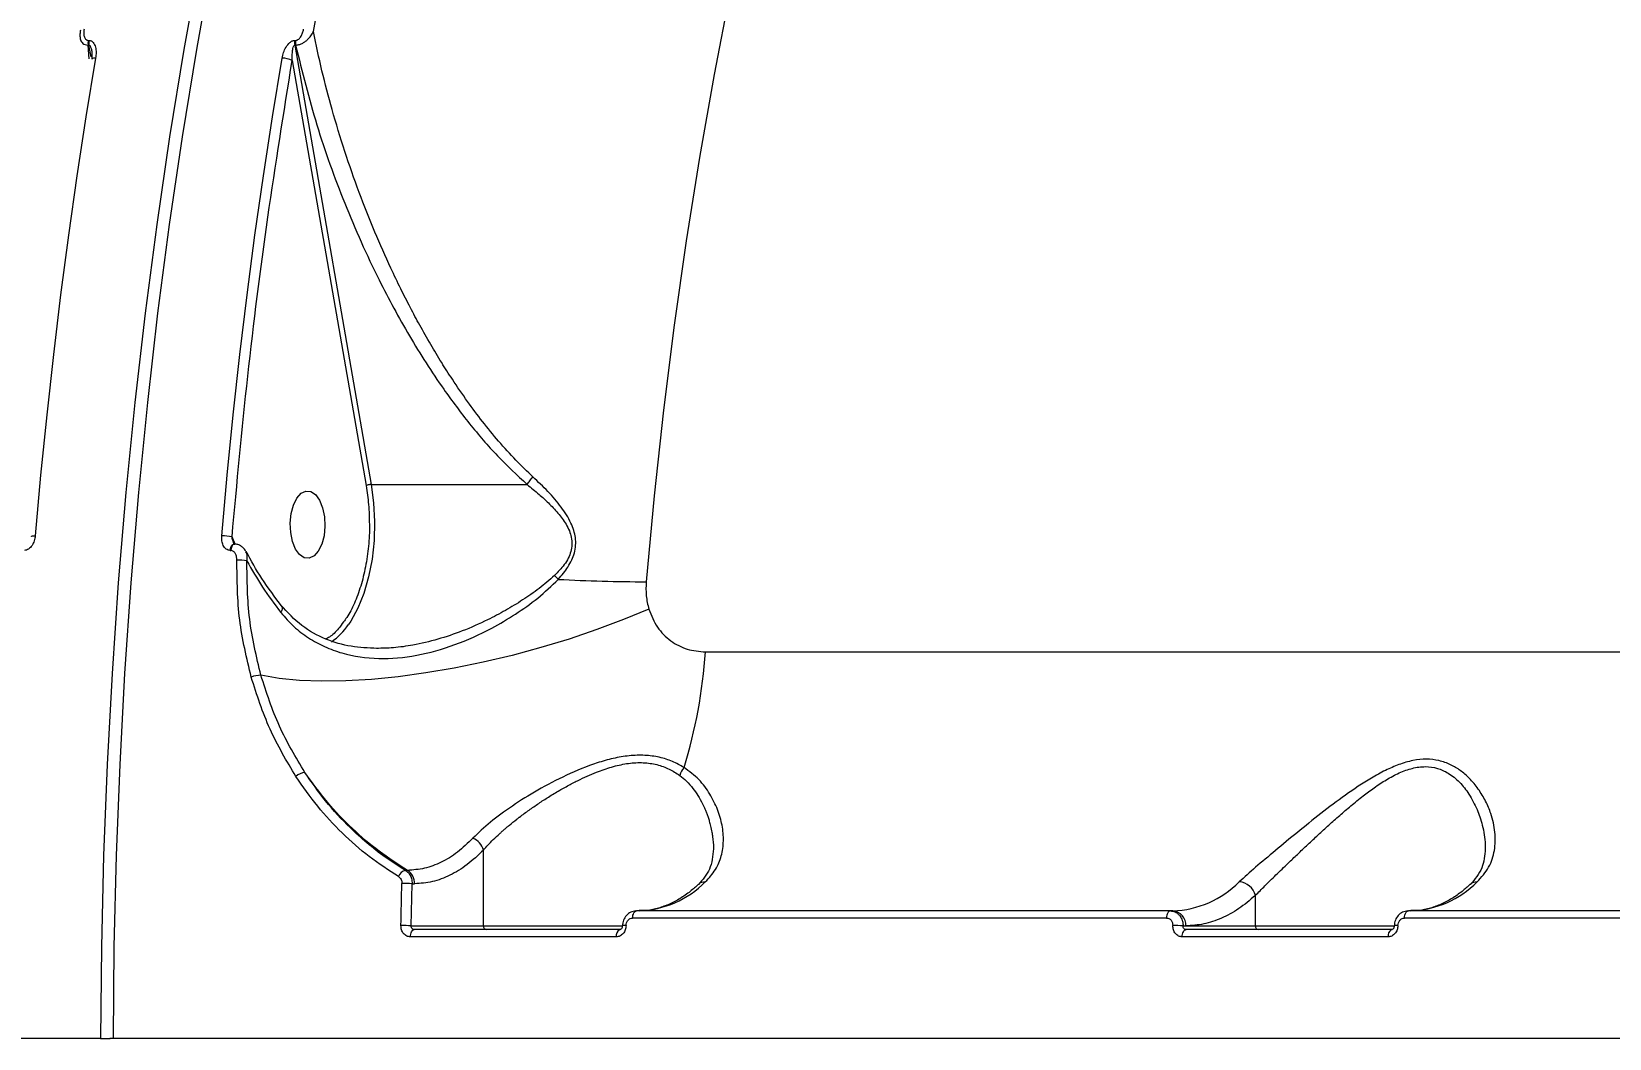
# Model space of a CAD drawing. Header units: millimetres. Extents: x -8045 to 6871, y -5915 to 5473.
# Drawn here: x -3447.7 to -3237.4, y -1385.2 to -1251 of the extents above; entities that cross this region are included whole.
import ezdxf

# ---------------------------------------------------------------- set-up
doc = ezdxf.new("R2010")
doc.units = ezdxf.units.MM
for name, color, linetype in [('DIKOM_ОБЪЕКТ', 7, 'Continuous'), ('DIKOM_РАЗМЕР_ЗОНА', 7, 'Continuous'), ('DIKOM_РАЗМЕР_ОБЪЕКТА', 7, 'Continuous')]:
    doc.layers.add(name, color=color, linetype=linetype)
doc.styles.add('style1', font='arial.ttf', dxfattribs={"width": 0.8})
doc.dimstyles.new('1-50', dxfattribs={"dimtxt": 300, "dimasz": 200, "dimexe": 100, "dimexo": 0, "dimgap": 100, "dimtad": 1, "dimtxsty": 'style1', "dimcen": 200, "dimclrd": 7, "dimclre": 7, "dimclrt": 7, "dimadec": 1, "dimazin": 2, "dimtfac": 1, "dimtmove": 0, "dimatfit": 2, "dimfxl": 0, "dimlwd": 25, "dimlwe": 18, "dimarcsym": 0})

# ---------------------------------------------------------------- blocks, each defined once
blk = doc.blocks.new('*D9')
at = {"layer": 'Defpoints', "color": 0, "linetype": 'Continuous', "transparency": 16777216}
for p in [(5663.54, -234.65), (-5019.6, -1388.73), (5663.54, -4701.47)]:
    blk.add_point(p, dxfattribs=at)
at = {"layer": 'DIKOM_РАЗМЕР_ОБЪЕКТА', "color": 7, "linetype": 'Continuous', "lineweight": 18, "transparency": 16777216}
for p, q in [((5663.54, -234.65), (5663.54, -4801.47)), ((-5019.6, -1388.73), (-5019.6, -4801.47))]:
    blk.add_line(p, q, dxfattribs=at)
at = {"layer": 'DIKOM_РАЗМЕР_ОБЪЕКТА', "color": 7, "linetype": 'Continuous', "lineweight": 25, "transparency": 16777216}
blk.add_line((-4819.6, -4701.47), (5463.54, -4701.47), dxfattribs=at)
at = {"layer": 'DIKOM_РАЗМЕР_ОБЪЕКТА', "color": 7, "linetype": 'Continuous', "transparency": 16777216}
for points in [[(-4819.6, -4668.14), (-4819.6, -4734.8), (-5019.6, -4701.47)], [(5463.54, -4668.14), (5463.54, -4734.8), (5663.54, -4701.47)]]:
    blk.add_solid(points, dxfattribs=at)
at = {"layer": 'DIKOM_РАЗМЕР_ОБЪЕКТА', "color": 7, "linetype": 'Continuous', "lineweight": 15, "transparency": 16777216, "insert": (-74.37, -4448.3), "char_height": 300, "attachment_point": 5, "style": 'style1'}
blk.add_mtext('10700', dxfattribs=at)
blk = doc.blocks.new('*D10')
at = {"layer": 'Defpoints', "color": 0, "linetype": 'Continuous', "transparency": 16777216}
for p in [(-1653.81, 3474.95), (-5616.46, -3083.4), (491.01, -3083.4)]:
    blk.add_point(p, dxfattribs=at)
at = {"layer": 'DIKOM_РАЗМЕР_ОБЪЕКТА', "color": 7, "linetype": 'Continuous', "lineweight": 18, "transparency": 16777216}
for p, q in [((-1653.81, 3474.95), (-5716.46, 3474.95)), ((491.01, -3083.4), (-5716.46, -3083.4))]:
    blk.add_line(p, q, dxfattribs=at)
at = {"layer": 'DIKOM_РАЗМЕР_ОБЪЕКТА', "color": 7, "linetype": 'Continuous', "lineweight": 25, "transparency": 16777216}
blk.add_line((-5616.46, 3274.95), (-5616.46, -2883.4), dxfattribs=at)
at = {"layer": 'DIKOM_РАЗМЕР_ОБЪЕКТА', "color": 7, "linetype": 'Continuous', "transparency": 16777216}
for points in [[(-5649.79, 3274.95), (-5583.12, 3274.95), (-5616.46, 3474.95)], [(-5649.79, -2883.4), (-5583.12, -2883.4), (-5616.46, -3083.4)]]:
    blk.add_solid(points, dxfattribs=at)
at = {"layer": 'DIKOM_РАЗМЕР_ОБЪЕКТА', "color": 7, "linetype": 'Continuous', "lineweight": 15, "transparency": 16777216, "insert": (-5869.63, -1326.86), "char_height": 300, "attachment_point": 5, "rotation": 90, "style": 'style1'}
blk.add_mtext('6550', dxfattribs=at)
blk = doc.blocks.new('*D11')
at = {"layer": 'Defpoints', "color": 0, "transparency": 16777216}
for p in [(6870.85, -184.65), (-7019.6, -1388.73), (-7019.6, -5814.65)]:
    blk.add_point(p, dxfattribs=at)
at = {"layer": 'DIKOM_РАЗМЕР_ЗОНА', "color": 7, "lineweight": 18, "transparency": 16777216}
for p, q in [((6870.85, -184.65), (6870.85, -5914.65)), ((-7019.6, -1388.73), (-7019.6, -5914.65))]:
    blk.add_line(p, q, dxfattribs=at)
at = {"layer": 'DIKOM_РАЗМЕР_ЗОНА', "color": 7, "lineweight": 25, "transparency": 16777216}
blk.add_line((6670.85, -5814.65), (-6819.6, -5814.65), dxfattribs=at)
at = {"layer": 'DIKOM_РАЗМЕР_ЗОНА', "color": 7, "transparency": 16777216}
for points in [[(-6819.6, -5781.31), (-6819.6, -5847.98), (-7019.6, -5814.65)], [(6670.85, -5781.31), (6670.85, -5847.98), (6870.85, -5814.65)]]:
    blk.add_solid(points, dxfattribs=at)
at = {"layer": 'DIKOM_РАЗМЕР_ЗОНА', "color": 7, "transparency": 16777216, "insert": (-74.37, -5561.37), "char_height": 300, "attachment_point": 5, "style": 'style1'}
blk.add_mtext('13900', dxfattribs=at)
blk = doc.blocks.new('*D12')
at = {"layer": 'Defpoints', "color": 0, "transparency": 16777216}
for p in [(-2189.61, 5472.65), (-7595.21, -5084.97), (-495.58, -5084.97)]:
    blk.add_point(p, dxfattribs=at)
at = {"layer": 'DIKOM_РАЗМЕР_ЗОНА', "color": 7, "lineweight": 18, "transparency": 16777216}
for p, q in [((-2189.61, 5472.65), (-7695.21, 5472.65)), ((-495.58, -5084.97), (-7695.21, -5084.97))]:
    blk.add_line(p, q, dxfattribs=at)
at = {"layer": 'DIKOM_РАЗМЕР_ЗОНА', "color": 7, "lineweight": 25, "transparency": 16777216}
blk.add_line((-7595.21, 5272.65), (-7595.21, -4884.97), dxfattribs=at)
at = {"layer": 'DIKOM_РАЗМЕР_ЗОНА', "color": 7, "transparency": 16777216}
for points in [[(-7628.55, 5272.65), (-7561.88, 5272.65), (-7595.21, 5472.65)], [(-7628.55, -4884.97), (-7561.88, -4884.97), (-7595.21, -5084.97)]]:
    blk.add_solid(points, dxfattribs=at)
at = {"layer": 'DIKOM_РАЗМЕР_ЗОНА', "color": 7, "transparency": 16777216, "insert": (-7848.38, -1452.59), "char_height": 300, "attachment_point": 5, "rotation": 90, "style": 'style1'}
blk.add_mtext('10550', dxfattribs=at)

msp = doc.modelspace()

# ---------------------------------------------------------------- linework, layer by layer
at = {"layer": 'DIKOM_ОБЪЕКТ', "color": 7, "linetype": 'Continuous', "lineweight": 15}
for p, q in [((-3440.11, -1252.177), (-3440.005, -1252.177)), ((-3440.11, -1252.816), (-3440.005, -1252.816)), ((-3439.962, -1254.657), (-3440.11, -1252.816)), ((-3439.735, -1254.374), (-3440.005, -1252.816)), ((-3412.576, -1252.177), (-3412.472, -1252.177)), ((-3412.576, -1252.816), (-3402.408, -1311.346)), ((-3412.472, -1252.816), (-3412.576, -1252.816)), ((-3439.609, -1253.739), (-3439.614, -1254.665)), ((-3412.922, -1254.857), (-3403.081, -1311.505)), ((-3402.408, -1311.346), (-3381.624, -1311.346)), ((-3420.528, -1319.306), (-3420.946, -1318.344)), ((-3421.188, -1320.138), (-3421.114, -1320.138)), ((-3420.605, -1319.295), (-3420.68, -1319.295)), ((-3357.866, -1333.655), (-3057.858, -1333.655)), ((-3387.433, -1370.157), (-3387.433, -1360.055)), ((-3397.563, -1362.76), (-3397.847, -1362.76)), ((-3397.062, -1370.157), (-3396.932, -1364.544)), ((-3396.932, -1364.544), (-3396.624, -1364.544)), ((-3284.573, -1370.157), (-3284.573, -1366.107)), ((-3295.895, -1368.157), (-3367.04, -1368.157)), ((-3295.556, -1368.157), (-3295.895, -1368.157)), ((-3193.035, -1368.157), (-3264.18, -1368.157)), ((-3397.062, -1370.157), (-3387.433, -1370.157)), ((-3369.232, -1370.657), (-3396.661, -1370.657)), ((-3387.433, -1370.157), (-3368.861, -1370.157)), ((-3296.41, -1369.117), (-3367.555, -1369.117)), ((-3294.201, -1370.157), (-3293.841, -1370.157)), ((-3293.841, -1370.157), (-3284.573, -1370.157)), ((-3266.372, -1370.657), (-3293.801, -1370.657)), ((-3284.573, -1370.157), (-3266.001, -1370.157)), ((-3193.55, -1369.117), (-3264.695, -1369.117)), ((-3369.747, -1371.623), (-3397.176, -1371.623)), ((-3266.886, -1371.623), (-3294.316, -1371.623)), ((-3438.449, -1385.155), (-3853.318, -1385.155)), ((-3021.865, -1385.155), (-3436.735, -1385.155))]:
    msp.add_line(p, q, dxfattribs=at)
at = {"layer": 'DIKOM_ОБЪЕКТ', "color": 7, "linetype": 'Continuous', "lineweight": 15, "flags": 128}
for points in [[(-3395.526, -1135.038), (-3399.206, -1144.913), (-3402.737, -1154.991), (-3406.116, -1165.264), (-3409.34, -1175.723), (-3412.406, -1186.36), (-3415.312, -1197.164), (-3418.055, -1208.128), (-3420.633, -1219.242), (-3423.044, -1230.496), (-3425.286, -1241.881), (-3427.357, -1253.388), (-3429.255, -1265.007), (-3430.978, -1276.727), (-3432.526, -1288.54), (-3433.896, -1300.435), (-3435.088, -1312.403), (-3436.101, -1324.432), (-3436.933, -1336.513), (-3437.584, -1348.637), (-3438.055, -1360.792), (-3438.343, -1372.968), (-3438.449, -1385.155)], [(-3436.735, -1385.155), (-3436.628, -1372.968), (-3436.34, -1360.792), (-3435.87, -1348.637), (-3435.219, -1336.513), (-3434.386, -1324.432), (-3433.374, -1312.403), (-3432.182, -1300.435), (-3430.811, -1288.54), (-3429.264, -1276.727), (-3427.54, -1265.007), (-3425.642, -1253.388), (-3423.572, -1241.881), (-3421.33, -1230.496), (-3418.919, -1219.242), (-3416.34, -1208.128), (-3413.597, -1197.164), (-3410.691, -1186.36), (-3407.625, -1175.723), (-3404.401, -1165.264), (-3401.022, -1154.991), (-3397.491, -1144.913), (-3393.811, -1135.038)], [(-3320.593, -1136.674), (-3324.442, -1145.612), (-3328.15, -1154.774), (-3331.711, -1164.152), (-3335.124, -1173.736), (-3338.384, -1183.518), (-3341.49, -1193.488), (-3344.437, -1203.637), (-3347.224, -1213.957), (-3349.847, -1224.436), (-3352.304, -1235.066), (-3354.594, -1245.836), (-3356.713, -1256.737), (-3358.659, -1267.759), (-3360.432, -1278.89), (-3362.029, -1290.122), (-3363.449, -1301.442), (-3364.69, -1312.842), (-3365.752, -1324.31)], [(-3410.104, -1251.002), (-3408.632, -1242.887), (-3407.074, -1234.833), (-3405.432, -1226.842), (-3403.705, -1218.918), (-3401.895, -1211.066), (-3400.003, -1203.286), (-3398.028, -1195.584), (-3395.973, -1187.963)], [(-3439.126, -1254.543), (-3440.41, -1262.354), (-3441.615, -1270.212), (-3442.741, -1278.114), (-3443.788, -1286.058), (-3444.754, -1294.039), (-3445.64, -1302.056), (-3446.445, -1310.105), (-3447.169, -1318.182)], [(-3439.126, -1254.543), (-3439.284, -1254.549), (-3439.417, -1254.567), (-3439.52, -1254.596), (-3439.589, -1254.635), (-3439.621, -1254.682), (-3439.623, -1254.695)], [(-3422.311, -1318.182), (-3421.587, -1310.105), (-3420.782, -1302.056), (-3419.896, -1294.039), (-3418.93, -1286.058), (-3417.883, -1278.114), (-3416.757, -1270.212), (-3415.552, -1262.354), (-3414.268, -1254.543)], [(-3402.408, -1311.346), (-3402.082, -1313.788), (-3401.951, -1316.298), (-3402.019, -1318.818), (-3402.284, -1321.288), (-3402.74, -1323.65), (-3403.376, -1325.851), (-3404.178, -1327.837), (-3405.125, -1329.563), (-3405.418, -1329.999)], [(-3408.868, -1314.448), (-3408.623, -1315.637), (-3408.561, -1316.912), (-3408.685, -1318.17), (-3408.988, -1319.308), (-3409.443, -1320.235), (-3410.014, -1320.876), (-3410.655, -1321.178), (-3411.314, -1321.117), (-3411.938, -1320.698), (-3412.475, -1319.955), (-3412.883, -1318.948), (-3413.128, -1317.759), (-3413.191, -1316.484), (-3413.066, -1315.226), (-3412.763, -1314.088), (-3412.308, -1313.161), (-3411.737, -1312.52), (-3411.096, -1312.218), (-3410.437, -1312.279), (-3409.813, -1312.698), (-3409.276, -1313.441), (-3408.868, -1314.448)], [(-3447.657, -1318.263), (-3447.656, -1318.254), (-3447.627, -1318.23), (-3447.56, -1318.209), (-3447.459, -1318.194), (-3447.327, -1318.185), (-3447.169, -1318.182)], [(-3421.188, -1320.138), (-3421.145, -1319.866), (-3421.064, -1319.629), (-3420.952, -1319.446), (-3420.818, -1319.332), (-3420.68, -1319.295)], [(-3420.6, -1319.295), (-3420.743, -1319.332), (-3420.877, -1319.446), (-3420.989, -1319.629), (-3421.07, -1319.866), (-3421.114, -1320.138)], [(-3365.4, -1327.951), (-3368.78, -1329.358), (-3372.329, -1330.691), (-3376.01, -1331.936), (-3379.787, -1333.082), (-3383.623, -1334.117), (-3387.481, -1335.03), (-3391.321, -1335.814), (-3395.107, -1336.461), (-3398.8, -1336.962), (-3402.364, -1337.315), (-3405.765, -1337.515), (-3408.968, -1337.561), (-3411.942, -1337.451), (-3414.657, -1337.188), (-3417.088, -1336.773)], [(-3398.433, -1370.119), (-3398.419, -1369.416), (-3398.404, -1368.712), (-3398.389, -1368.009), (-3398.373, -1367.305), (-3398.357, -1366.602), (-3398.339, -1365.899), (-3398.322, -1365.196), (-3398.303, -1364.493)], [(-3367.555, -1369.117), (-3367.542, -1368.928), (-3367.51, -1368.747), (-3367.461, -1368.581), (-3367.397, -1368.436), (-3367.32, -1368.317), (-3367.233, -1368.23), (-3367.138, -1368.176), (-3367.04, -1368.157)], [(-3295.895, -1368.157), (-3295.993, -1368.176), (-3296.088, -1368.23), (-3296.175, -1368.317), (-3296.252, -1368.436), (-3296.316, -1368.581), (-3296.365, -1368.747), (-3296.397, -1368.928), (-3296.41, -1369.117)], [(-3264.695, -1369.117), (-3264.682, -1368.928), (-3264.65, -1368.747), (-3264.601, -1368.581), (-3264.537, -1368.436), (-3264.46, -1368.317), (-3264.373, -1368.23), (-3264.278, -1368.176), (-3264.18, -1368.157)], [(-3397.176, -1371.623), (-3397.163, -1371.433), (-3397.132, -1371.251), (-3397.083, -1371.084), (-3397.019, -1370.938), (-3396.942, -1370.819), (-3396.854, -1370.73), (-3396.759, -1370.676), (-3396.661, -1370.657)], [(-3294.316, -1371.623), (-3294.303, -1371.433), (-3294.272, -1371.251), (-3294.223, -1371.084), (-3294.159, -1370.938), (-3294.082, -1370.819), (-3293.994, -1370.73), (-3293.899, -1370.676), (-3293.801, -1370.657)], [(-3438.449, -1385.155), (-3438.272, -1385.155), (-3438.082, -1385.155), (-3437.886, -1385.155), (-3437.692, -1385.156), (-3437.507, -1385.156), (-3437.339, -1385.156), (-3437.196, -1385.157)]]:
    msp.add_lwpolyline(points, dxfattribs=at)
at = {"layer": 'DIKOM_ОБЪЕКТ', "color": 7, "linetype": 'Continuous', "lineweight": 15}
for centre, radius, start, end in [((-3438.236, -1252.496), 1.9, 170.3278, 189.6722), ((-3438.132, -1252.496), 1.9, 170.3278, 189.6722), ((-3410.703, -1252.496), 1.9, 170.3278, 189.6722), ((-3410.598, -1252.496), 1.9, 170.3278, 189.6722), ((-3414.236, -1257.454), 2.911, 63.16134, 90.63092), ((-3422.267, -1323.647), 5.465, 76.01132, 90.4657), ((-3419.915, -1326.229), 4.798, 78.5818, 94.54439), ((-3352.276, -1298.561), 35.789, 224.11419, 225.27074), ((-3365.327, -1096.511), 227.799, 266.94635, 269.89306), ((-3412.58, -1325.217), 8.612, 304.61024, 326.27314), ((-3425.237, -1329.194), 67.519, 342.88505, 356.21144), ((-3417.226, -1339.476), 2.706, 87.06883, 115.29728), ((-3411.085, -1351.602), 1.894, 94.81206, 134.89182), ((-3358.486, -1350.972), 2.93, 139.35726, 162.87027), ((-3389.855, -1360.783), 2.529, 16.71342, 66.18914), ((-3397.517, -1364.019), 1.302, 104.69375, 161.13955), ((-3398.257, -1381.542), 17.05, 85.5429, 90.15596), ((-3398.679, -1364.487), 2.056, 358.40916, 57.12686), ((-3367.175, -1355.043), 13.122, 272.0724, 315.13942), ((-3357.909, -1365.614), 1.314, 88.44738, 131.50795), ((-3296.03, -1355.044), 13.122, 272.0722, 315.14076), ((-3286.881, -1366.67), 2.375, 13.71646, 86.34037), ((-3264.315, -1355.043), 13.123, 272.07309, 315.13873), ((-3255.049, -1365.613), 1.314, 88.44245, 131.51288), ((-3295.71, -1370.025), 1.874, 355.93985, 85.26162), ((-3398.385, -1393.075), 22.955, 86.69426, 90.11959), ((-3386.966, -1370.191), 0.468, 175.89349, 265.2956), ((-3368.779, -1371.484), 0.977, 124.10827, 188.17277), ((-3368.584, -1372.438), 2.324, 86.25962, 98.2451), ((-3295.526, -1393.096), 22.977, 86.6958, 90.1186), ((-3284.106, -1370.19), 0.468, 175.93533, 265.28526), ((-3265.919, -1371.484), 0.977, 124.09191, 188.18913), ((-3265.724, -1372.45), 2.336, 86.28543, 98.21708), ((-3436.864, -1431.005), 45.85, 89.83784, 90.44385)]:
    msp.add_arc(centre, radius, start, end, dxfattribs=at)
for points, knots in [([(-3441.143, -1250.823), (-3441.172, -1251.001), (-3441.23, -1251.359), (-3441.202, -1251.701), (-3441.188, -1251.873)], [0, 0, 0, 0, 0.4955842, 1, 1, 1, 1]), ([(-3440.657, -1250.703), (-3440.677, -1250.859), (-3440.717, -1251.172), (-3440.676, -1251.555), (-3440.584, -1251.83), (-3440.472, -1252.011), (-3440.318, -1252.149), (-3440.177, -1252.168), (-3440.11, -1252.177)], [0, 0, 0, 0, 0.248568, 0.4979879, 0.6298018, 0.7488628, 0.8790755, 1, 1, 1, 1]), ([(-3412.472, -1252.177), (-3412.436, -1252.175), (-3412.364, -1252.17), (-3412.219, -1252.119), (-3412.051, -1252.012), (-3411.879, -1251.832), (-3411.691, -1251.557), (-3411.515, -1251.174), (-3411.445, -1250.86), (-3411.41, -1250.703)], [0, 0, 0, 0, 0.0615942, 0.125313, 0.250669, 0.3692703, 0.5009446, 0.7503153, 1, 1, 1, 1]), ([(-3412.472, -1252.816), (-3412.326, -1252.8), (-3412.043, -1252.77), (-3411.616, -1252.597), (-3411.239, -1252.373), (-3410.821, -1252.041), (-3410.401, -1251.58), (-3410.201, -1251.191), (-3410.104, -1251.002)], [0, 0, 0, 0, 0.1501477, 0.2929617, 0.4249363, 0.5488118, 0.7794484, 1, 1, 1, 1]), ([(-3380.838, -1310.345), (-3381.6, -1309.616), (-3383.186, -1308.1), (-3385.419, -1305.615), (-3387.566, -1302.99), (-3389.619, -1300.234), (-3391.421, -1297.606), (-3393.045, -1295.066), (-3394.499, -1292.654), (-3395.886, -1290.211), (-3397.215, -1287.734), (-3398.494, -1285.218), (-3400.102, -1281.869), (-3401.99, -1277.596), (-3404.044, -1272.403), (-3405.95, -1266.955), (-3407.594, -1261.547), (-3409.002, -1256.215), (-3409.736, -1252.743), (-3410.104, -1251.002)], [0, 0, 0, 0, 0.0475349, 0.0988183, 0.1492373, 0.1985505, 0.2514812, 0.2905746, 0.3321943, 0.3763713, 0.4151143, 0.4568772, 0.5016835, 0.5801497, 0.6647715, 0.750885, 0.8385494, 0.9190203, 1, 1, 1, 1]), ([(-3441.165, -1251.828), (-3441.162, -1251.923), (-3441.155, -1252.119), (-3441.021, -1252.371), (-3440.819, -1252.596), (-3440.517, -1252.769), (-3440.248, -1252.8), (-3440.11, -1252.816)], [0, 0, 0, 0, 0.1766954, 0.362527, 0.5602349, 0.7740178, 1, 1, 1, 1]), ([(-3440.005, -1252.177), (-3439.95, -1252.181), (-3439.837, -1252.189), (-3439.633, -1252.273), (-3439.344, -1252.526), (-3439.119, -1253.066), (-3439.034, -1253.789), (-3439.095, -1254.292), (-3439.126, -1254.543)], [0, 0, 0, 0, 0.0620886, 0.1259843, 0.2513328, 0.5007313, 0.7503753, 1, 1, 1, 1]), ([(-3440.005, -1252.816), (-3439.994, -1252.817), (-3439.969, -1252.82), (-3439.917, -1252.852), (-3439.814, -1252.979), (-3439.698, -1253.296), (-3439.64, -1253.586), (-3439.606, -1253.762)], [0, 0, 0, 0, 0.037086, 0.0781448, 0.1812652, 0.5038002, 1, 1, 1, 1]), ([(-3414.268, -1254.543), (-3414.213, -1254.292), (-3414.102, -1253.788), (-3413.769, -1253.065), (-3413.358, -1252.525), (-3412.981, -1252.272), (-3412.749, -1252.189), (-3412.633, -1252.181), (-3412.576, -1252.177)], [0, 0, 0, 0, 0.2499104, 0.4995375, 0.7488508, 0.874379, 0.9380324, 1, 1, 1, 1]), ([(-3412.922, -1254.857), (-3412.927, -1254.494), (-3412.935, -1253.948), (-3412.845, -1253.302), (-3412.754, -1252.981), (-3412.661, -1252.852), (-3412.612, -1252.82), (-3412.588, -1252.817), (-3412.576, -1252.816)], [0, 0, 0, 0, 0.4982283, 0.7483946, 0.9095889, 0.9611082, 0.9815321, 1, 1, 1, 1]), ([(-3412.472, -1252.816), (-3411.587, -1256.367), (-3409.821, -1263.458), (-3406.048, -1273.93), (-3401.864, -1283.316), (-3397.393, -1291.577), (-3393.318, -1297.965), (-3389.341, -1303.271), (-3385.666, -1307.578), (-3382.956, -1310.099), (-3381.617, -1311.343)], [0, 0, 0, 0, 0.1664693, 0.3324415, 0.4987756, 0.6240178, 0.7488528, 0.8337975, 0.9179423, 1, 1, 1, 1]), ([(-3420.946, -1318.344), (-3420.282, -1311.188), (-3418.955, -1296.876), (-3416.275, -1275.675), (-3414.04, -1261.796), (-3412.922, -1254.857)], [0, 0, 0, 0, 0.3333156, 0.6666824, 1, 1, 1, 1]), ([(-3402.408, -1311.346), (-3402.468, -1311.348), (-3402.588, -1311.353), (-3402.786, -1311.39), (-3402.966, -1311.442), (-3403.043, -1311.484), (-3403.081, -1311.505)], [0, 0, 0, 0, 0.2500477, 0.5000148, 0.7500992, 1, 1, 1, 1]), ([(-3403.081, -1311.505), (-3402.952, -1312.342), (-3402.693, -1314.03), (-3402.657, -1315.79), (-3402.638, -1316.677)], [0, 0, 0, 0, 0.4957249, 1, 1, 1, 1]), ([(-3381.624, -1311.346), (-3381.623, -1311.345), (-3381.621, -1311.345), (-3381.619, -1311.344), (-3381.618, -1311.343), (-3381.617, -1311.343)], [0, 0, 0, 0, 0.5393402, 0.7741237, 1, 1, 1, 1]), ([(-3381.624, -1311.346), (-3381.083, -1311.78), (-3380.101, -1312.569), (-3378.721, -1313.829), (-3377.483, -1315.128), (-3376.544, -1316.382), (-3375.979, -1317.492), (-3375.69, -1318.397), (-3375.601, -1319.34), (-3375.753, -1320.291), (-3376.123, -1321.196), (-3376.816, -1322.304), (-3377.513, -1323.01), (-3377.97, -1323.473)], [0, 0, 0, 0, 0.1375673, 0.2496591, 0.3738488, 0.4983006, 0.5646443, 0.6235517, 0.6870705, 0.7493847, 0.8086511, 0.8747363, 1, 1, 1, 1]), ([(-3381.617, -1311.343), (-3381.505, -1311.181), (-3381.279, -1310.856), (-3380.985, -1310.516), (-3380.838, -1310.345)], [0, 0, 0, 0, 0.4999659, 1, 1, 1, 1]), ([(-3377.462, -1323.987), (-3377.222, -1323.714), (-3376.762, -1323.195), (-3376.15, -1322.334), (-3375.651, -1321.436), (-3375.291, -1320.459), (-3375.12, -1319.45), (-3375.158, -1318.438), (-3375.381, -1317.446), (-3375.933, -1316.04), (-3377.071, -1314.272), (-3378.814, -1312.25), (-3380.162, -1310.981), (-3380.838, -1310.345)], [0, 0, 0, 0, 0.0657332, 0.1255106, 0.1908499, 0.2510048, 0.3133851, 0.3762135, 0.4361162, 0.5015371, 0.6579076, 0.828534, 1, 1, 1, 1]), ([(-3447.169, -1318.182), (-3447.203, -1318.408), (-3447.27, -1318.858), (-3447.521, -1319.386), (-3447.794, -1319.742), (-3448.043, -1319.957), (-3448.322, -1320.109), (-3448.52, -1320.128), (-3448.618, -1320.138)], [0, 0, 0, 0, 0.2496939, 0.4988843, 0.627749, 0.7495138, 0.8768645, 1, 1, 1, 1]), ([(-3421.188, -1320.138), (-3421.284, -1320.128), (-3421.48, -1320.109), (-3421.734, -1319.957), (-3421.947, -1319.742), (-3422.162, -1319.386), (-3422.325, -1318.858), (-3422.316, -1318.408), (-3422.311, -1318.182)], [0, 0, 0, 0, 0.1230639, 0.250552, 0.3722003, 0.5011639, 0.7503203, 1, 1, 1, 1]), ([(-3420.595, -1319.37), (-3420.647, -1319.273), (-3420.823, -1318.946), (-3420.895, -1318.592), (-3420.946, -1318.344)], [0, 0, 0, 0, 0.2999794, 1, 1, 1, 1]), ([(-3402.638, -1316.677), (-3402.637, -1316.702), (-3402.593, -1317.661), (-3402.746, -1319.585), (-3403.112, -1322.336), (-3403.754, -1324.919), (-3404.607, -1327.181), (-3405.399, -1328.771), (-3405.937, -1329.463), (-3406.083, -1329.652)], [0, 0, 0, 0, 0.0048896, 0.1903409, 0.3787574, 0.567166, 0.7526234, 0.932427, 1, 1, 1, 1]), ([(-3420.295, -1321.447), (-3420.301, -1321.294), (-3420.314, -1320.989), (-3420.463, -1320.572), (-3420.682, -1320.294), (-3420.916, -1320.158), (-3421.049, -1320.144), (-3421.114, -1320.138)], [0, 0, 0, 0, 0.2497677, 0.4991294, 0.748808, 0.8772392, 1, 1, 1, 1]), ([(-3420.625, -1319.295), (-3420.631, -1319.289), (-3420.655, -1319.261), (-3420.685, -1319.204), (-3420.708, -1319.159)], [0, 0, 0, 0, 0.2273373, 1, 1, 1, 1]), ([(-3419.084, -1320.284), (-3419.168, -1320.146), (-3419.336, -1319.871), (-3419.705, -1319.551), (-3420.136, -1319.336), (-3420.45, -1319.309), (-3420.601, -1319.295)], [0, 0, 0, 0, 0.2552646, 0.5120515, 0.7651292, 1, 1, 1, 1]), ([(-3418.965, -1321.526), (-3418.931, -1321.298), (-3418.864, -1320.848), (-3419.011, -1320.48), (-3419.084, -1320.299)], [0, 0, 0, 0, 0.5069463, 1, 1, 1, 1]), ([(-3414.248, -1327.648), (-3415.197, -1326.391), (-3417.022, -1323.976), (-3418.401, -1321.485), (-3419.062, -1320.289)], [0, 0, 0, 0, 0.5202681, 1, 1, 1, 1]), ([(-3418.382, -1337.029), (-3418.989, -1334.495), (-3420.202, -1329.427), (-3420.264, -1324.107), (-3420.295, -1321.447)], [0, 0, 0, 0, 0.5000017, 1, 1, 1, 1]), ([(-3418.965, -1321.526), (-3418.301, -1322.695), (-3416.976, -1325.027), (-3415.282, -1327.287), (-3414.437, -1328.414)], [0, 0, 0, 0, 0.5009549, 1, 1, 1, 1]), ([(-3417.088, -1336.773), (-3417.683, -1334.294), (-3418.872, -1329.337), (-3418.934, -1324.13), (-3418.965, -1321.526)], [0, 0, 0, 0, 0.4999545, 1, 1, 1, 1]), ([(-3414.437, -1328.414), (-3413.876, -1329.054), (-3412.762, -1330.325), (-3410.778, -1331.826), (-3408.625, -1333.01), (-3405.549, -1334.133), (-3401.428, -1334.719), (-3396.319, -1334.258), (-3391.231, -1332.821), (-3386.829, -1330.835), (-3383.164, -1328.661), (-3380.136, -1326.539), (-3378.356, -1324.84), (-3377.462, -1323.987)], [0, 0, 0, 0, 0.0629753, 0.1251322, 0.1876104, 0.2502836, 0.3749769, 0.4992934, 0.6242177, 0.7485993, 0.832323, 0.915819, 1, 1, 1, 1]), ([(-3377.97, -1323.473), (-3378.644, -1324.062), (-3379.987, -1325.237), (-3382.201, -1326.757), (-3384.494, -1328.151), (-3387.173, -1329.561), (-3390.18, -1330.886), (-3393.515, -1332.023), (-3396.588, -1332.748), (-3399.328, -1333.141), (-3400.942, -1333.174), (-3401.696, -1333.189)], [0, 0, 0, 0, 0.1010992, 0.2016775, 0.3024931, 0.4036715, 0.5432124, 0.6747189, 0.8065714, 0.9095563, 1, 1, 1, 1]), ([(-3365.752, -1324.31), (-3365.778, -1324.936), (-3365.828, -1326.188), (-3365.543, -1327.364), (-3365.4, -1327.951)], [0, 0, 0, 0, 0.5004389, 1, 1, 1, 1]), ([(-3401.635, -1333.198), (-3402.787, -1333.145), (-3405.148, -1333.035), (-3408.537, -1332.029), (-3411.804, -1330.288), (-3413.544, -1328.385), (-3414.437, -1327.409)], [0, 0, 0, 0, 0.2318849, 0.4752373, 0.7308894, 1, 1, 1, 1]), ([(-3414.437, -1328.414), (-3414.351, -1328.252), (-3414.219, -1328.002), (-3414.22, -1327.758), (-3414.234, -1327.627), (-3414.293, -1327.599), (-3414.3, -1327.596)], [0, 0, 0, 0, 0.463762, 0.7139875, 0.9697086, 1, 1, 1, 1]), ([(-3365.4, -1327.951), (-3365.061, -1328.792), (-3364.385, -1330.469), (-3362.533, -1332.266), (-3360.328, -1333.438), (-3358.687, -1333.583), (-3357.866, -1333.655)], [0, 0, 0, 0, 0.250693, 0.5004319, 0.7502519, 1, 1, 1, 1]), ([(-3406.083, -1329.652), (-3406.303, -1329.962), (-3406.886, -1330.782), (-3407.693, -1331.547), (-3408.288, -1331.85), (-3408.449, -1331.933)], [0, 0, 0, 0, 0.3067286, 0.8120329, 1, 1, 1, 1]), ([(-3412.422, -1350.26), (-3413.653, -1348.199), (-3416.116, -1344.077), (-3417.627, -1339.378), (-3418.382, -1337.029)], [0, 0, 0, 0, 0.5000059, 1, 1, 1, 1]), ([(-3411.244, -1349.714), (-3412.451, -1347.699), (-3414.864, -1343.668), (-3416.347, -1339.072), (-3417.088, -1336.773)], [0, 0, 0, 0, 0.4999975, 1, 1, 1, 1]), ([(-3360.709, -1349.064), (-3361.207, -1348.78), (-3362.202, -1348.214), (-3363.975, -1347.649), (-3365.925, -1347.381), (-3368.009, -1347.45), (-3370.144, -1347.818), (-3372.975, -1348.619), (-3376.419, -1350.036), (-3380.24, -1352.044), (-3383.66, -1354.185), (-3386.64, -1356.36), (-3388.103, -1357.766), (-3388.834, -1358.469)], [0, 0, 0, 0, 0.0636289, 0.1271839, 0.1905713, 0.2535773, 0.3167254, 0.3794359, 0.5039774, 0.628392, 0.7519454, 0.87609, 1, 1, 1, 1]), ([(-3397.563, -1362.76), (-3398.835, -1361.946), (-3401.399, -1360.303), (-3404.957, -1357.236), (-3408.311, -1353.748), (-3410.261, -1351.066), (-3411.244, -1349.714)], [0, 0, 0, 0, 0.2440487, 0.4920698, 0.744049, 1, 1, 1, 1]), ([(-3397.847, -1362.76), (-3398.745, -1362.191), (-3400.511, -1361.073), (-3402.963, -1359.151), (-3405.664, -1356.705), (-3408.509, -1353.638), (-3410.344, -1351.005), (-3411.244, -1349.714)], [0, 0, 0, 0, 0.1731329, 0.3402575, 0.5013807, 0.7555279, 1, 1, 1, 1]), ([(-3387.433, -1360.055), (-3387.239, -1359.835), (-3386.832, -1359.374), (-3386.112, -1358.641), (-3385.485, -1358.048), (-3385.001, -1357.612), (-3384.7, -1357.347), (-3384.36, -1357.054), (-3383.801, -1356.585), (-3383.244, -1356.139), (-3382.776, -1355.777), (-3382.241, -1355.366), (-3381.383, -1354.735), (-3380.095, -1353.843), (-3378.735, -1352.961), (-3377.342, -1352.12), (-3375.934, -1351.335), (-3374.6, -1350.654), (-3373.326, -1350.065), (-3371.845, -1349.459), (-3370.11, -1348.88), (-3368.1, -1348.455), (-3366.132, -1348.353), (-3364.298, -1348.624), (-3362.651, -1349.219), (-3361.741, -1349.812), (-3361.286, -1350.109)], [0, 0, 0, 0, 0.0380179, 0.0795739, 0.1246692, 0.1379208, 0.1527163, 0.1690411, 0.1869068, 0.2310973, 0.2435665, 0.2473932, 0.2995846, 0.3495853, 0.398409, 0.4517065, 0.4991338, 0.5441215, 0.585749, 0.6240964, 0.6866517, 0.7493261, 0.8119045, 0.8744145, 0.9370842, 1, 1, 1, 1]), ([(-3357.874, -1364.3), (-3357.385, -1363.771), (-3356.41, -1362.716), (-3355.665, -1360.848), (-3355.384, -1358.853), (-3355.574, -1356.767), (-3356.183, -1354.647), (-3357.215, -1352.577), (-3358.638, -1350.593), (-3360.018, -1349.574), (-3360.709, -1349.064)], [0, 0, 0, 0, 0.1259343, 0.2508918, 0.375589, 0.5008478, 0.6251012, 0.7501512, 0.875029, 1, 1, 1, 1]), ([(-3255.014, -1364.3), (-3254.447, -1363.667), (-3253.319, -1362.407), (-3252.618, -1360.129), (-3252.544, -1357.708), (-3253.039, -1355.472), (-3253.846, -1353.53), (-3254.802, -1351.922), (-3255.945, -1350.538), (-3257.197, -1349.446), (-3258.541, -1348.63), (-3260.058, -1348.087), (-3261.766, -1347.891), (-3263.588, -1348.081), (-3265.432, -1348.621), (-3267.292, -1349.437), (-3269.69, -1350.757), (-3272.585, -1352.709), (-3275.87, -1355.198), (-3279.001, -1357.712), (-3281.933, -1360.142), (-3284.626, -1362.415), (-3286.028, -1363.672), (-3286.729, -1364.3)], [0, 0, 0, 0, 0.0628371, 0.1250328, 0.1875518, 0.2496597, 0.2915498, 0.3336355, 0.3744968, 0.4070895, 0.4371925, 0.469233, 0.4998081, 0.5304201, 0.5624898, 0.592659, 0.62533, 0.6879379, 0.7501174, 0.8127563, 0.8751682, 0.9376702, 1, 1, 1, 1]), ([(-3284.573, -1366.107), (-3284.16, -1365.687), (-3283.33, -1364.843), (-3281.834, -1363.381), (-3280.364, -1361.963), (-3278.927, -1360.59), (-3277.594, -1359.332), (-3276.195, -1358.024), (-3274.782, -1356.73), (-3273.337, -1355.438), (-3271.815, -1354.129), (-3270.287, -1352.889), (-3268.709, -1351.709), (-3267.116, -1350.656), (-3265.688, -1349.89), (-3264.526, -1349.419), (-3263.354, -1349.06), (-3261.894, -1348.864), (-3260.538, -1349.068), (-3259.562, -1349.431), (-3258.818, -1349.823), (-3258.072, -1350.354), (-3257.35, -1351.021), (-3256.691, -1351.777), (-3256.072, -1352.647), (-3255.508, -1353.613), (-3255.027, -1354.631), (-3254.63, -1355.676), (-3254.298, -1356.802), (-3254.057, -1358.025), (-3253.93, -1359.076), (-3253.944, -1359.684), (-3253.949, -1359.875)], [0, 0, 0, 0, 0.0495785, 0.09958, 0.1510329, 0.1868251, 0.2265549, 0.2643915, 0.3023078, 0.3399837, 0.3775741, 0.418518, 0.4532684, 0.4911717, 0.5291992, 0.5486053, 0.5670103, 0.6051576, 0.6430547, 0.6614912, 0.6809375, 0.7056639, 0.7308744, 0.7566735, 0.7839252, 0.8151221, 0.8463182, 0.8754446, 0.9075202, 0.9450311, 0.9826819, 1, 1, 1, 1]), ([(-3398.749, -1363.599), (-3400.07, -1362.741), (-3402.713, -1361.027), (-3406.307, -1357.845), (-3409.611, -1354.297), (-3411.485, -1351.606), (-3412.422, -1350.26)], [0, 0, 0, 0, 0.250638, 0.5013205, 0.7506008, 1, 1, 1, 1]), ([(-3361.286, -1350.109), (-3360.976, -1350.356), (-3360.318, -1350.881), (-3359.529, -1351.798), (-3358.818, -1352.818), (-3358.366, -1353.632), (-3358.065, -1354.26), (-3357.891, -1354.653), (-3357.715, -1355.087), (-3357.54, -1355.563), (-3357.419, -1355.937), (-3357.287, -1356.377), (-3357.144, -1356.913), (-3356.998, -1357.601), (-3356.851, -1358.571), (-3356.765, -1359.313), (-3356.794, -1359.843), (-3356.796, -1359.879)], [0, 0, 0, 0, 0.0990666, 0.2108506, 0.3088972, 0.4214905, 0.4560355, 0.4943828, 0.536546, 0.5825126, 0.632294, 0.6442417, 0.7090749, 0.7862887, 0.8419853, 0.9890727, 1, 1, 1, 1]), ([(-3388.834, -1358.469), (-3389.517, -1359.125), (-3390.88, -1360.434), (-3393.058, -1361.747), (-3395.292, -1362.602), (-3396.805, -1362.707), (-3397.563, -1362.76)], [0, 0, 0, 0, 0.2513153, 0.5018805, 0.7502613, 1, 1, 1, 1]), ([(-3387.433, -1360.055), (-3388.153, -1360.741), (-3389.592, -1362.111), (-3391.885, -1363.485), (-3394.236, -1364.38), (-3395.826, -1364.489), (-3396.624, -1364.544)], [0, 0, 0, 0, 0.2512137, 0.5017607, 0.7501851, 1, 1, 1, 1]), ([(-3356.79, -1359.878), (-3356.878, -1360.837), (-3357.047, -1362.678), (-3358.221, -1363.999), (-3358.784, -1364.633)], [0, 0, 0, 0, 0.5204801, 1, 1, 1, 1]), ([(-3253.93, -1359.882), (-3254.006, -1360.769), (-3254.163, -1362.62), (-3255.322, -1363.944), (-3255.924, -1364.633)], [0, 0, 0, 0, 0.4795658, 1, 1, 1, 1]), ([(-3398.749, -1363.599), (-3398.682, -1363.647), (-3398.55, -1363.744), (-3398.407, -1363.963), (-3398.314, -1364.217), (-3398.307, -1364.401), (-3398.303, -1364.493)], [0, 0, 0, 0, 0.2509082, 0.5003546, 0.7501034, 1, 1, 1, 1]), ([(-3397.847, -1362.76), (-3397.747, -1362.829), (-3397.524, -1362.983), (-3397.23, -1363.352), (-3396.98, -1363.882), (-3396.948, -1364.313), (-3396.932, -1364.544)], [0, 0, 0, 0, 0.1858441, 0.4145098, 0.6860039, 1, 1, 1, 1]), ([(-3358.789, -1364.619), (-3359.148, -1364.942), (-3359.959, -1365.671), (-3361.254, -1366.55), (-3362.672, -1367.306), (-3364.137, -1367.832), (-3365.484, -1368.128), (-3366.345, -1368.126), (-3366.701, -1368.125)], [0, 0, 0, 0, 0.1382338, 0.3115974, 0.4887806, 0.6721083, 0.8646583, 1, 1, 1, 1]), ([(-3255.929, -1364.619), (-3256.288, -1364.942), (-3257.099, -1365.671), (-3258.394, -1366.55), (-3259.812, -1367.306), (-3261.277, -1367.832), (-3262.624, -1368.128), (-3263.485, -1368.126), (-3263.841, -1368.125)], [0, 0, 0, 0, 0.138228, 0.3115975, 0.4887821, 0.6721024, 0.8646524, 1, 1, 1, 1]), ([(-3284.573, -1366.107), (-3285.305, -1366.727), (-3286.769, -1367.967), (-3289.083, -1369.204), (-3291.446, -1370.011), (-3293.043, -1370.109), (-3293.841, -1370.157)], [0, 0, 0, 0, 0.2500003, 0.500002, 0.7499832, 1, 1, 1, 1]), ([(-3367.132, -1368.173), (-3367.366, -1368.208), (-3367.831, -1368.277), (-3368.421, -1368.743), (-3368.748, -1369.286), (-3368.891, -1369.768), (-3368.909, -1370.015), (-3368.918, -1370.138)], [0, 0, 0, 0, 0.2547693, 0.5063297, 0.7541822, 0.8773649, 1, 1, 1, 1]), ([(-3295.895, -1368.157), (-3295.678, -1368.185), (-3295.346, -1368.226), (-3294.95, -1368.476), (-3294.632, -1368.779), (-3294.387, -1369.184), (-3294.227, -1369.675), (-3294.21, -1369.988), (-3294.201, -1370.157)], [0, 0, 0, 0, 0.2414276, 0.3687282, 0.5000128, 0.7010344, 0.8383376, 1, 1, 1, 1]), ([(-3264.272, -1368.173), (-3264.506, -1368.208), (-3264.971, -1368.277), (-3265.56, -1368.744), (-3265.888, -1369.286), (-3266.03, -1369.768), (-3266.049, -1370.015), (-3266.058, -1370.138)], [0, 0, 0, 0, 0.2547809, 0.5062894, 0.7541879, 0.8773528, 1, 1, 1, 1]), ([(-3397.176, -1371.623), (-3397.345, -1371.6), (-3397.681, -1371.554), (-3398.1, -1371.206), (-3398.387, -1370.709), (-3398.418, -1370.316), (-3398.433, -1370.119)], [0, 0, 0, 0, 0.2505256, 0.5002237, 0.7500107, 1, 1, 1, 1]), ([(-3396.661, -1370.657), (-3396.716, -1370.65), (-3396.799, -1370.64), (-3396.895, -1370.576), (-3396.974, -1370.498), (-3397.031, -1370.392), (-3397.062, -1370.269), (-3397.062, -1370.196), (-3397.062, -1370.157)], [0, 0, 0, 0, 0.2442736, 0.3707959, 0.5000531, 0.7197504, 0.8524656, 1, 1, 1, 1]), ([(-3368.433, -1370.119), (-3368.456, -1370.316), (-3368.502, -1370.71), (-3368.808, -1371.207), (-3369.239, -1371.555), (-3369.577, -1371.6), (-3369.747, -1371.623)], [0, 0, 0, 0, 0.2505466, 0.5002607, 0.7500062, 1, 1, 1, 1]), ([(-3368.918, -1370.138), (-3368.926, -1370.219), (-3368.942, -1370.376), (-3369.046, -1370.555), (-3369.181, -1370.665), (-3369.277, -1370.671), (-3369.324, -1370.673)], [0, 0, 0, 0, 0.2684683, 0.5222842, 0.7652088, 1, 1, 1, 1]), ([(-3368.433, -1370.119), (-3368.417, -1369.988), (-3368.385, -1369.726), (-3368.181, -1369.394), (-3367.893, -1369.162), (-3367.668, -1369.132), (-3367.555, -1369.117)], [0, 0, 0, 0, 0.2508501, 0.5001659, 0.7498992, 1, 1, 1, 1]), ([(-3296.41, -1369.117), (-3296.298, -1369.132), (-3296.074, -1369.164), (-3295.794, -1369.395), (-3295.604, -1369.726), (-3295.584, -1369.988), (-3295.573, -1370.119)], [0, 0, 0, 0, 0.2507438, 0.5001433, 0.7499082, 1, 1, 1, 1]), ([(-3294.316, -1371.623), (-3294.485, -1371.6), (-3294.821, -1371.554), (-3295.24, -1371.206), (-3295.527, -1370.709), (-3295.558, -1370.316), (-3295.573, -1370.119)], [0, 0, 0, 0, 0.2505384, 0.5002428, 0.7499894, 1, 1, 1, 1]), ([(-3293.801, -1370.657), (-3293.856, -1370.65), (-3293.939, -1370.64), (-3294.035, -1370.576), (-3294.114, -1370.498), (-3294.17, -1370.392), (-3294.202, -1370.269), (-3294.201, -1370.196), (-3294.201, -1370.157)], [0, 0, 0, 0, 0.2443065, 0.3708458, 0.5001205, 0.7197127, 0.8524458, 1, 1, 1, 1]), ([(-3265.572, -1370.119), (-3265.596, -1370.316), (-3265.642, -1370.71), (-3265.948, -1371.207), (-3266.379, -1371.555), (-3266.717, -1371.6), (-3266.886, -1371.623)], [0, 0, 0, 0, 0.2505482, 0.5002638, 0.750011, 1, 1, 1, 1]), ([(-3266.058, -1370.138), (-3266.066, -1370.219), (-3266.082, -1370.376), (-3266.186, -1370.555), (-3266.321, -1370.665), (-3266.417, -1370.671), (-3266.464, -1370.673)], [0, 0, 0, 0, 0.2685056, 0.5223393, 0.7651762, 1, 1, 1, 1]), ([(-3265.572, -1370.119), (-3265.557, -1369.988), (-3265.525, -1369.726), (-3265.321, -1369.394), (-3265.033, -1369.162), (-3264.808, -1369.132), (-3264.695, -1369.117)], [0, 0, 0, 0, 0.2508332, 0.5001608, 0.7500163, 1, 1, 1, 1])]:
    msp.add_open_spline(points, degree=3, knots=knots, dxfattribs=at)

# ---------------------------------------------------------------- dimensions: what is measured, and where the dimension line sits
at = {"layer": 'DIKOM_РАЗМЕР_ЗОНА'}
dim = msp.add_linear_dim(base=(-7595.212, -5084.969), p1=(-2189.606, 5472.652), p2=(-495.584, -5084.969), angle=90, text='10550', dimstyle='1-50', dxfattribs=at)
dim.commit()
dim.dimension.update_dxf_attribs({"geometry": '*D12', "text_midpoint": (-7595.212, -1452.593), "dimtype": 160})
dim = msp.add_linear_dim(base=(-7019.6, -5814.648), p1=(6870.851, -184.645), p2=(-7019.6, -1388.727), text='13900', dimstyle='1-50', dxfattribs=at)
dim.commit()
dim.dimension.update_dxf_attribs({"geometry": '*D11', "text_midpoint": (-74.375, -5814.648), "dimtype": 160})
at = {"layer": 'DIKOM_РАЗМЕР_ОБЪЕКТА', "color": 7, "linetype": 'Continuous', "lineweight": 15}
dim = msp.add_linear_dim(base=(-5616.456, -3083.398), p1=(-1653.813, 3474.95), p2=(491.015, -3083.398), angle=90, text='6550', dimstyle='1-50', dxfattribs=at)
dim.commit()
dim.dimension.update_dxf_attribs({"geometry": '*D10', "text_midpoint": (-5616.456, -1326.858), "dimtype": 160})
dim = msp.add_linear_dim(base=(5663.543, -4701.469), p1=(-5019.6, -1388.727), p2=(5663.543, -234.645), text='10700', dimstyle='1-50', dxfattribs=at)
dim.commit()
dim.dimension.update_dxf_attribs({"geometry": '*D9', "text_midpoint": (-74.375, -4701.469), "dimtype": 160})

doc.saveas('drawing.dxf')
